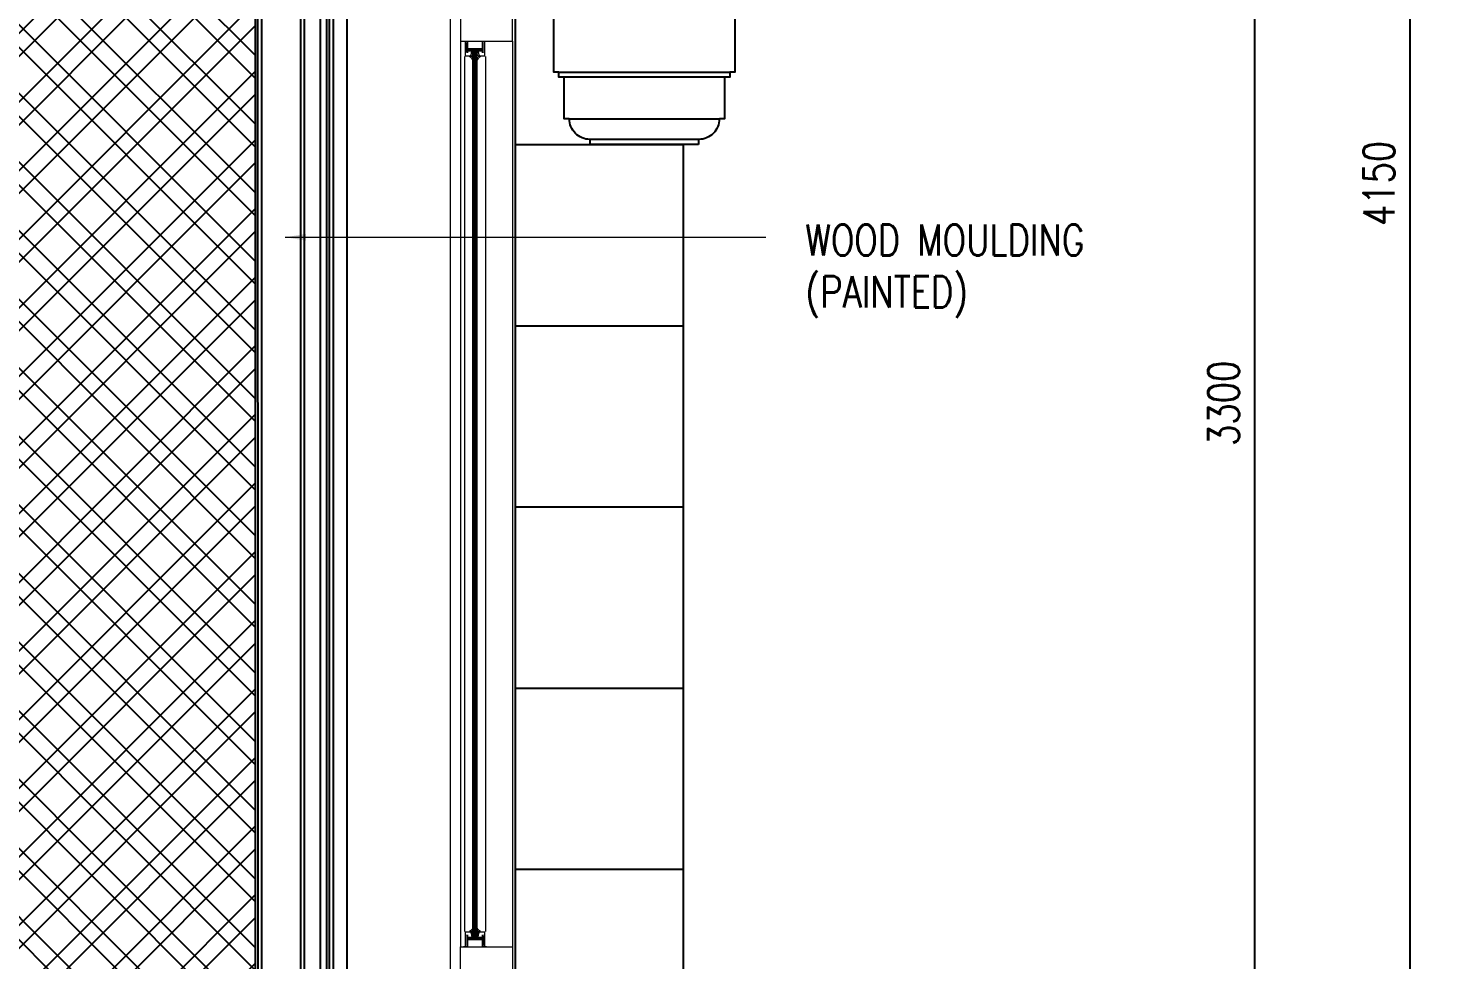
# Model space of a CAD drawing. Header units: inches. Extents: x -20583 to 399182, y -24453 to 525552.
# Drawn here: x 66060 to 68782, y 19437 to 21237 of the extents above; entities that cross this region are included whole.
import ezdxf

# ---------------------------------------------------------------- set-up
doc = ezdxf.new("R2010")
doc.units = ezdxf.units.IN
doc.header["$LTSCALE"] = 1000
doc.header["$MEASUREMENT"] = 0
doc.header["$PDMODE"] = 35
doc.linetypes.add('HIDDEN2', pattern=[0.1875, 0.125, -0.0625])
doc.layers.add('A-DIM', color=9, linetype='Continuous')
doc.layers.add('Layer1', color=1, linetype='Continuous')
for name, color, linetype, lineweight in [('A-FLOR-SLAB', 7, 'Continuous', 40), ('A-GLAZ', 134, 'Continuous', 18), ('A-RNDR-ALUM', 1, 'Continuous', 9), ('A-RNDR-PLST', 1, 'Continuous', 9), ('A-RNDR-PT36', 253, 'Continuous', 20), ('ID-NOTES', 3, 'Continuous', 0), ('Wood treillis', 111, 'Continuous', 0)]:
    doc.layers.add(name, color=color, linetype=linetype, lineweight=lineweight)
doc.styles.add('ID-ROMANS', font='romans.shx', dxfattribs={"width": 0.8})
doc.styles.add('ZZ-Dim All', font='romans.shx', dxfattribs={"width": 0.8})
doc.dimstyles.new('DIM 0200', dxfattribs={"dimscale": 200, "dimtxt": 1, "dimasz": 0.8, "dimexe": 0.5, "dimexo": 1, "dimgap": 0.4, "dimtad": 1, "dimdec": 0, "dimrnd": 10, "dimdsep": 46, "dimtxsty": 'ZZ-Dim All', "dimblk1": 'ARCHTICK', "dimblk2": 'ARCHTICK', "dimsah": 1, "dimcen": 1, "dimdle": 0.5, "dimclrd": 256, "dimclre": 256, "dimclrt": 256, "dimadec": 0, "dimazin": 2, "dimtfac": 1, "dimtdec": 0, "dimtix": 1, "dimtmove": 2, "dimatfit": 2, "dimfxl": 1, "dimfxlon": 1, "dimtolj": 1, "dimtzin": 0, "dimlwd": -1, "dimlwe": -1, "dimarcsym": 0})
doc.dimstyles.new('DIM-100', dxfattribs={"dimscale": 50, "dimtxt": 1.25, "dimasz": 1, "dimexe": 1, "dimexo": 1, "dimgap": 0.6, "dimtad": 1, "dimdec": 0, "dimrnd": 5, "dimdsep": 46, "dimtxsty": 'ZZ-Dim All', "dimblk1": 'ARCHTICK', "dimblk2": 'ARCHTICK', "dimsah": 1, "dimcen": 1, "dimdle": 1, "dimclrd": 256, "dimclre": 8, "dimclrt": 256, "dimazin": 2, "dimtfac": 1, "dimtdec": 0, "dimtix": 1, "dimtmove": 2, "dimatfit": 2, "dimfxl": 0.1, "dimtolj": 1, "dimtzin": 0, "dimlwd": -1, "dimlwe": -1, "dimarcsym": 0})

# ---------------------------------------------------------------- blocks, each defined once
blk = doc.blocks.new('GLAZ-5')
at = {"layer": 'A-GLAZ'}
for p, q in [((-26.3, 621.5, 0), (-26.3, 2328.5, 0)), ((-24.9, 621.5, 0), (-24.9, 2328.5, 0)), ((-23.6, 621.5, 0), (-23.6, 2328.5, 0)), ((-22.3, 621.5, 0), (-22.3, 2328.5, 0)), ((-20.9, 621.5, 0), (-20.9, 2328.5, 0)), ((-19.6, 621.5, 0), (-19.6, 2328.5, 0)), ((-18.3, 621.5, 0), (-18.3, 2328.5, 0))]:
    blk.add_line(p, q, dxfattribs=at)
at = {"layer": 'A-RNDR-ALUM'}
for p, q in [((-50, 2350, 0), (-50, 600, 0)), ((-38.2, 2347.4, 0), (-37.5, 2347.4, 0)), ((-38.2, 2329.4, 0), (-38.2, 2347.4, 0)), ((-38.2, 2347.4, 0), (-37.5, 2347.4, 0)), ((-38.2, 2329.4, 0), (-38.2, 2347.4, 0)), ((-37.5, 2329.4, 0), (-37.5, 2347.4, 0)), ((-37.5, 2329.4, 0), (-37.5, 2347.4, 0)), ((-36, 2347.4, 0), (-35.3, 2347.4, 0)), ((-36, 2347.4, 0), (-35.3, 2347.4, 0)), ((-6.4, 2347.4, 0), (-7.1, 2347.4, 0)), ((-7.1, 2329.4, 0), (-7.1, 2347.4, 0)), ((-6.4, 2347.4, 0), (-7.1, 2347.4, 0)), ((-7.1, 2329.4, 0), (-7.1, 2347.4, 0)), ((-6.4, 2329.4, 0), (-6.4, 2347.4, 0)), ((-6.4, 2329.4, 0), (-6.4, 2347.4, 0)), ((50, 2350, 0), (50, 600, 0)), ((-38.2, 2329.4, 0), (-37.5, 2329.4, 0)), ((-38.2, 2329.4, 0), (-37.5, 2329.4, 0)), ((-37.5, 2335.7, 0), (-7.1, 2335.7, 0)), ((-37.5, 2335.7, 0), (-7.1, 2335.7, 0)), ((-37.5, 2334.6, 0), (-7.1, 2334.6, 0)), ((-37.5, 2334.6, 0), (-7.1, 2334.6, 0)), ((-37.5, 2333.4, 0), (-7.1, 2333.4, 0)), ((-37.5, 2333.4, 0), (-7.1, 2333.4, 0)), ((-37.5, 2332.2, 0), (-7.1, 2332.2, 0)), ((-37.5, 2332.2, 0), (-7.1, 2332.2, 0)), ((-37.5, 2331.1, 0), (-7.1, 2331.1, 0)), ((-37.5, 2331.1, 0), (-7.1, 2331.1, 0)), ((-36, 2329.4, 0), (-35.3, 2329.4, 0)), ((-36, 2329.4, 0), (-35.3, 2329.4, 0)), ((-6.4, 2329.4, 0), (-7.1, 2329.4, 0)), ((-6.4, 2329.4, 0), (-7.1, 2329.4, 0)), ((-38.2, 620.6, 0), (-37.5, 620.6, 0)), ((-38.2, 620.6, 0), (-38.2, 602.6, 0)), ((-38.2, 620.6, 0), (-37.5, 620.6, 0)), ((-38.2, 620.6, 0), (-38.2, 602.6, 0)), ((-38.2, 602.6, 0), (-37.5, 602.6, 0)), ((-38.2, 602.6, 0), (-37.5, 602.6, 0)), ((-37.5, 620.6, 0), (-37.5, 602.6, 0)), ((-37.5, 620.6, 0), (-37.5, 602.6, 0)), ((-37.5, 618.9, 0), (-7.1, 618.9, 0)), ((-37.5, 618.9, 0), (-7.1, 618.9, 0)), ((-37.5, 617.8, 0), (-7.1, 617.8, 0)), ((-37.5, 617.8, 0), (-7.1, 617.8, 0)), ((-37.5, 616.6, 0), (-7.1, 616.6, 0)), ((-37.5, 616.6, 0), (-7.1, 616.6, 0)), ((-37.5, 615.4, 0), (-7.1, 615.4, 0)), ((-37.5, 615.4, 0), (-7.1, 615.4, 0)), ((-37.5, 614.3, 0), (-7.1, 614.3, 0)), ((-37.5, 614.3, 0), (-7.1, 614.3, 0)), ((-36, 620.6, 0), (-35.3, 620.6, 0)), ((-36, 620.6, 0), (-35.3, 620.6, 0)), ((-36, 602.6, 0), (-35.3, 602.6, 0)), ((-36, 602.6, 0), (-35.3, 602.6, 0)), ((-6.4, 620.6, 0), (-7.1, 620.6, 0)), ((-7.1, 620.6, 0), (-7.1, 602.6, 0)), ((-6.4, 620.6, 0), (-7.1, 620.6, 0)), ((-7.1, 620.6, 0), (-7.1, 602.6, 0)), ((-6.4, 602.6, 0), (-7.1, 602.6, 0)), ((-6.4, 602.6, 0), (-7.1, 602.6, 0)), ((-6.4, 620.6, 0), (-6.4, 602.6, 0)), ((-6.4, 620.6, 0), (-6.4, 602.6, 0))]:
    blk.add_line(p, q, dxfattribs=at)
for points in [[(-50, 2350), (50, 2350), (50, 2400), (-50, 2400)], [(-50, 600), (50, 600), (50, 550), (-50, 550)]]:
    blk.add_lwpolyline(points, close=True, dxfattribs=at)
at = {"layer": 'A-RNDR-ALUM', "const_width": 0.928, "elevation": 0}
for points in [[(-43.7, 2348.6, -0.414214), (-44.2, 2349.1)], [(-43.7, 2348.6, -0.414214), (-44.2, 2349.1)], [(-0.7, 2348.6, 0.414214), (-0.2, 2349.1)], [(-0.7, 2348.6, 0.414214), (-0.2, 2349.1)], [(-43.7, 601.4, 0.414214), (-44.2, 600.9)], [(-43.7, 601.4, 0.414214), (-44.2, 600.9)], [(-0.7, 601.4, -0.414214), (-0.2, 600.9)], [(-0.7, 601.4, -0.414214), (-0.2, 600.9)]]:
    blk.add_lwpolyline(points, format="xyb", dxfattribs=at)
at = {"layer": 'A-RNDR-ALUM', "elevation": 0}
for points in [[(-14, 2322.4), (-15.6, 2322.4), (-15.6, 2319.5, -0.015553), (-14.8, 2320), (-11.6, 2320, 0.104304), (-18.3, 2313.9), (-18.3, 2316.5, -0.016036), (-17.6, 2317.2), (-17.6, 2318.5), (-18.3, 2319.1), (-18.3, 2322), (-17.6, 2321.3), (-17.6, 2323.7), (-18.3, 2324.3), (-18.3, 2327.2), (-17.6, 2326.5), (-17.6, 2327.8, 0.414214), (-18.3, 2328.5), (-26.3, 2328.5, 0.414214), (-26.9, 2327.8), (-26.9, 2326.5), (-26.3, 2327.2), (-26.3, 2324.3), (-26.9, 2323.7), (-26.9, 2321.3), (-26.3, 2322), (-26.3, 2319.1), (-26.9, 2318.5), (-26.9, 2317.2, -0.016036), (-26.3, 2316.5), (-26.3, 2313.9, 0.104304), (-33, 2320), (-29.8, 2320, -0.015553), (-28.9, 2319.5), (-28.9, 2322.4), (-30.6, 2322.4, 0.021646), (-28.9, 2325.9), (-28.9, 2327.8, -0.414214), (-26.3, 2330.5), (-18.3, 2330.5, -0.414214), (-15.6, 2327.8), (-15.6, 2325.9, 0.021646)], [(-14, 627.6), (-15.6, 627.6), (-15.6, 630.5, 0.015553), (-14.8, 630), (-11.6, 630, -0.104304), (-18.3, 636.1), (-18.3, 633.5, 0.016036), (-17.6, 632.8), (-17.6, 631.5), (-18.3, 630.9), (-18.3, 628), (-17.6, 628.7), (-17.6, 626.3), (-18.3, 625.7), (-18.3, 622.8), (-17.6, 623.5), (-17.6, 622.2, -0.414214), (-18.3, 621.5), (-26.3, 621.5, -0.414214), (-26.9, 622.2), (-26.9, 623.5), (-26.3, 622.8), (-26.3, 625.7), (-26.9, 626.3), (-26.9, 628.7), (-26.3, 628), (-26.3, 630.9), (-26.9, 631.5), (-26.9, 632.8, 0.016036), (-26.3, 633.5), (-26.3, 636.1, -0.104304), (-33, 630), (-29.8, 630, 0.015553), (-28.9, 630.5), (-28.9, 627.6), (-30.6, 627.6, -0.021646), (-28.9, 624.1), (-28.9, 622.2, 0.414214), (-26.3, 619.5), (-18.3, 619.5, 0.414214), (-15.6, 622.2), (-15.6, 624.1, -0.021646)]]:
    blk.add_lwpolyline(points, format="xyb", close=True, dxfattribs=at)
at = {"layer": 'A-RNDR-ALUM'}
for points in [[(-44.6, 2350, 0), (-44.6, 2349.1, 0), (-42.2, 2350, 0), (-43.7, 2349.1, 0)], [(-44.6, 2350, 0), (-44.6, 2349.1, 0), (-42.2, 2350, 0), (-43.7, 2349.1, 0)], [(-42.2, 2350, 0), (-43.7, 2349.1, 0), (-42.2, 2348.2, 0), (-43.7, 2348.2, 0)], [(-42.2, 2350, 0), (-43.7, 2349.1, 0), (-42.2, 2348.2, 0), (-43.7, 2348.2, 0)], [(-36.9, 2348.2, 0), (-35, 2350, 0), (-39.8, 2348.2, 0), (-39.8, 2350, 0)], [(-36.9, 2348.2, 0), (-35, 2350, 0), (-39.8, 2348.2, 0), (-39.8, 2350, 0)], [(-36.9, 2336, 0), (-35, 2336, 0), (-36.9, 2348.2, 0), (-35, 2350, 0)], [(-36.9, 2336, 0), (-35, 2336, 0), (-36.9, 2348.2, 0), (-35, 2350, 0)], [(-7.5, 2348.2, 0), (-9.4, 2350, 0), (-4.6, 2348.2, 0), (-4.6, 2350, 0)], [(-7.5, 2336, 0), (-9.4, 2336, 0), (-7.5, 2348.2, 0), (-9.4, 2350, 0)], [(-7.5, 2336, 0), (-9.4, 2336, 0), (-7.5, 2348.2, 0), (-9.4, 2350, 0)], [(-7.5, 2348.2, 0), (-9.4, 2350, 0), (-4.6, 2348.2, 0), (-4.6, 2350, 0)], [(-2.2, 2350, 0), (-0.7, 2349.1, 0), (-2.2, 2348.2, 0), (-0.7, 2348.2, 0)], [(0.2, 2350, 0), (0.2, 2349.1, 0), (-2.2, 2350, 0), (-0.7, 2349.1, 0)], [(-2.2, 2350, 0), (-0.7, 2349.1, 0), (-2.2, 2348.2, 0), (-0.7, 2348.2, 0)], [(0.2, 2350, 0), (0.2, 2349.1, 0), (-2.2, 2350, 0), (-0.7, 2349.1, 0)], [(-40.6, 2322.4, 0), (-40.6, 2321.2, 0), (-29.9, 2322.4, 0), (-29.9, 2321.2, 0)], [(-40.6, 2322.4, 0), (-40.6, 2321.2, 0), (-29.9, 2322.4, 0), (-29.9, 2321.2, 0)], [(-40.6, 2321.2, 0), (-40.6, 2320, 0), (-29.9, 2321.2, 0), (-29.9, 2320, 0)], [(-40.6, 2321.2, 0), (-40.6, 2320, 0), (-29.9, 2321.2, 0), (-29.9, 2320, 0)], [(-39.8, 2326.7, 0), (-39.8, 2328.6, 0), (-35, 2326.7, 0), (-36.9, 2328.6, 0)], [(-39.8, 2326.7, 0), (-39.8, 2328.6, 0), (-35, 2326.7, 0), (-36.9, 2328.6, 0)], [(-36.9, 2330.7, 0), (-35, 2330.7, 0), (-36.9, 2328.6, 0), (-35, 2326.7, 0)], [(-36.9, 2330.7, 0), (-35, 2330.7, 0), (-36.9, 2328.6, 0), (-35, 2326.7, 0)], [(-4.3, 2322.4, 0), (-4.3, 2321.2, 0), (-15.1, 2322.4, 0), (-15.1, 2321.2, 0)], [(-4.3, 2322.4, 0), (-4.3, 2321.2, 0), (-15.1, 2322.4, 0), (-15.1, 2321.2, 0)], [(-4.3, 2321.2, 0), (-4.3, 2320, 0), (-15.1, 2321.2, 0), (-15.1, 2320, 0)], [(-4.3, 2321.2, 0), (-4.3, 2320, 0), (-15.1, 2321.2, 0), (-15.1, 2320, 0)], [(-7.5, 2330.7, 0), (-9.4, 2330.7, 0), (-7.5, 2328.6, 0), (-9.4, 2326.7, 0)], [(-7.5, 2330.7, 0), (-9.4, 2330.7, 0), (-7.5, 2328.6, 0), (-9.4, 2326.7, 0)], [(-4.6, 2326.7, 0), (-4.6, 2328.6, 0), (-9.4, 2326.7, 0), (-7.5, 2328.6, 0)], [(-4.6, 2326.7, 0), (-4.6, 2328.6, 0), (-9.4, 2326.7, 0), (-7.5, 2328.6, 0)], [(-40.6, 628.8, 0), (-40.6, 630, 0), (-29.9, 628.8, 0), (-29.9, 630, 0)], [(-40.6, 628.8, 0), (-40.6, 630, 0), (-29.9, 628.8, 0), (-29.9, 630, 0)], [(-40.6, 627.6, 0), (-40.6, 628.8, 0), (-29.9, 627.6, 0), (-29.9, 628.8, 0)], [(-40.6, 627.6, 0), (-40.6, 628.8, 0), (-29.9, 627.6, 0), (-29.9, 628.8, 0)], [(-4.3, 628.8, 0), (-4.3, 630, 0), (-15.1, 628.8, 0), (-15.1, 630, 0)], [(-4.3, 628.8, 0), (-4.3, 630, 0), (-15.1, 628.8, 0), (-15.1, 630, 0)], [(-4.3, 627.6, 0), (-4.3, 628.8, 0), (-15.1, 627.6, 0), (-15.1, 628.8, 0)], [(-4.3, 627.6, 0), (-4.3, 628.8, 0), (-15.1, 627.6, 0), (-15.1, 628.8, 0)], [(-44.6, 600, 0), (-44.6, 600.9, 0), (-42.2, 600, 0), (-43.7, 600.9, 0)], [(-44.6, 600, 0), (-44.6, 600.9, 0), (-42.2, 600, 0), (-43.7, 600.9, 0)], [(-42.2, 600, 0), (-43.7, 600.9, 0), (-42.2, 601.8, 0), (-43.7, 601.8, 0)], [(-42.2, 600, 0), (-43.7, 600.9, 0), (-42.2, 601.8, 0), (-43.7, 601.8, 0)], [(-39.8, 623.3, 0), (-39.8, 621.4, 0), (-35, 623.3, 0), (-36.9, 621.4, 0)], [(-39.8, 623.3, 0), (-39.8, 621.4, 0), (-35, 623.3, 0), (-36.9, 621.4, 0)], [(-36.9, 601.8, 0), (-35, 600, 0), (-39.8, 601.8, 0), (-39.8, 600, 0)], [(-36.9, 601.8, 0), (-35, 600, 0), (-39.8, 601.8, 0), (-39.8, 600, 0)], [(-36.9, 619.3, 0), (-35, 619.3, 0), (-36.9, 621.4, 0), (-35, 623.3, 0)], [(-36.9, 619.3, 0), (-35, 619.3, 0), (-36.9, 621.4, 0), (-35, 623.3, 0)], [(-36.9, 614, 0), (-35, 614, 0), (-36.9, 601.8, 0), (-35, 600, 0)], [(-36.9, 614, 0), (-35, 614, 0), (-36.9, 601.8, 0), (-35, 600, 0)], [(-4.6, 623.3, 0), (-4.6, 621.4, 0), (-9.4, 623.3, 0), (-7.5, 621.4, 0)], [(-7.5, 619.3, 0), (-9.4, 619.3, 0), (-7.5, 621.4, 0), (-9.4, 623.3, 0)], [(-4.6, 623.3, 0), (-4.6, 621.4, 0), (-9.4, 623.3, 0), (-7.5, 621.4, 0)], [(-7.5, 619.3, 0), (-9.4, 619.3, 0), (-7.5, 621.4, 0), (-9.4, 623.3, 0)], [(-7.5, 614, 0), (-9.4, 614, 0), (-7.5, 601.8, 0), (-9.4, 600, 0)], [(-7.5, 614, 0), (-9.4, 614, 0), (-7.5, 601.8, 0), (-9.4, 600, 0)], [(-7.5, 601.8, 0), (-9.4, 600, 0), (-4.6, 601.8, 0), (-4.6, 600, 0)], [(-7.5, 601.8, 0), (-9.4, 600, 0), (-4.6, 601.8, 0), (-4.6, 600, 0)], [(-2.2, 600, 0), (-0.7, 600.9, 0), (-2.2, 601.8, 0), (-0.7, 601.8, 0)], [(-2.2, 600, 0), (-0.7, 600.9, 0), (-2.2, 601.8, 0), (-0.7, 601.8, 0)], [(0.2, 600, 0), (0.2, 600.9, 0), (-2.2, 600, 0), (-0.7, 600.9, 0)], [(0.2, 600, 0), (0.2, 600.9, 0), (-2.2, 600, 0), (-0.7, 600.9, 0)]]:
    blk.add_solid(points, dxfattribs=at)
for points in [[(-42.2, 2320, 0), (-39.8, 2322.4, 0), (-42.2, 2350, 0), (-39.8, 2350, 0)], [(-42.2, 2320, 0), (-39.8, 2322.4, 0), (-42.2, 2350, 0), (-39.8, 2350, 0)], [(-4.6, 2322.4, 0), (-2.2, 2320, 0), (-4.6, 2350, 0), (-2.2, 2350, 0)], [(-4.6, 2322.4, 0), (-2.2, 2320, 0), (-4.6, 2350, 0), (-2.2, 2350, 0)], [(-42.2, 2320, 0), (-39.8, 2322.4, 0), (-40.1, 2320, 0), (-40.1, 2322.4, 0)], [(-42.2, 2320, 0), (-39.8, 2322.4, 0), (-40.1, 2320, 0), (-40.1, 2322.4, 0)], [(-2.2, 2320, 0), (-4.6, 2322.4, 0), (-4.3, 2320, 0), (-4.3, 2322.4, 0)], [(-2.2, 2320, 0), (-4.6, 2322.4, 0), (-4.3, 2320, 0), (-4.3, 2322.4, 0)], [(-42.2, 630, 0), (-39.8, 627.6, 0), (-42.2, 600, 0), (-39.8, 600, 0)], [(-42.2, 630, 0), (-39.8, 627.6, 0), (-40.1, 630, 0), (-40.1, 627.6, 0)], [(-42.2, 630, 0), (-39.8, 627.6, 0), (-42.2, 600, 0), (-39.8, 600, 0)], [(-42.2, 630, 0), (-39.8, 627.6, 0), (-40.1, 630, 0), (-40.1, 627.6, 0)], [(-4.6, 627.6, 0), (-2.2, 630, 0), (-4.6, 600, 0), (-2.2, 600, 0)], [(-2.2, 630, 0), (-4.6, 627.6, 0), (-4.3, 630, 0), (-4.3, 627.6, 0)], [(-4.6, 627.6, 0), (-2.2, 630, 0), (-4.6, 600, 0), (-2.2, 600, 0)], [(-2.2, 630, 0), (-4.6, 627.6, 0), (-4.3, 630, 0), (-4.3, 627.6, 0)]]:
    blk.add_trace(points, dxfattribs=at)
at = {"layer": 'A-RNDR-PT36'}
for p, q in [((-42.2, 630, 0), (-42.2, 2320, 0)), ((-2.2, 2320, 0), (-2.2, 630, 0))]:
    blk.add_line(p, q, dxfattribs=at)
blk = doc.blocks.new('_ARCHTICK')
at = {"color": 0, "linetype": 'ByBlock', "const_width": 0.15}
blk.add_lwpolyline([(-0.5, -0.5), (0.5, 0.5)], dxfattribs=at)
blk = doc.blocks.new('*D294')
at = {"layer": 'A-DIM', "transparency": 16777216}
blk.add_line((68431.3, 22212.6), (68431.3, 18812.1), dxfattribs=at)
at = {"layer": 'A-DIM', "color": 8, "linetype": 'HIDDEN2', "transparency": 16777216}
for p, q in [((68421, 22162.6), (68381.3, 22162.6)), ((68421, 18862.1), (68381.3, 18862.1))]:
    blk.add_line(p, q, dxfattribs=at)
at = {"layer": 'Defpoints', "color": 0, "transparency": 16777216}
for p in [(68471, 22162.6, 0), (68431.3, 18862.1), (68471, 18862.1, 0)]:
    blk.add_point(p, dxfattribs=at)
at = {"layer": 'A-DIM', "transparency": 16777216, "xscale": 50, "yscale": 50, "zscale": 50}
for p, rotation in [((68431.3, 22162.6), 90), ((68431.3, 18862.1), 270)]:
    blk.add_blockref('_ARCHTICK', p, dxfattribs=dict(at, rotation=rotation))
at = {"layer": 'A-DIM', "color": 3, "transparency": 16777216, "insert": (68371.3, 20512.3), "char_height": 60, "attachment_point": 5, "rotation": 90, "style": 'ZZ-Dim All'}
blk.add_mtext('\\A1;3300', dxfattribs=at)
blk = doc.blocks.new('*D295')
at = {"layer": 'A-DIM', "transparency": 16777216}
blk.add_line((68731.6, 23062.1), (68731.6, 18812.1), dxfattribs=at)
at = {"layer": 'A-DIM', "color": 8, "linetype": 'HIDDEN2', "transparency": 16777216}
for p, q in [((68690.4, 23012.1), (68781.6, 23012.1)), ((68743.8, 18862.1), (68781.6, 18862.1))]:
    blk.add_line(p, q, dxfattribs=at)
at = {"layer": 'Defpoints', "color": 0, "transparency": 16777216}
for p in [(68640.4, 23012.1, 0), (68693.8, 18862.1, 0), (68731.6, 18862.1)]:
    blk.add_point(p, dxfattribs=at)
at = {"layer": 'A-DIM', "transparency": 16777216, "xscale": 50, "yscale": 50, "zscale": 50}
for p, rotation in [((68731.6, 23012.1), 90), ((68731.6, 18862.1), 270)]:
    blk.add_blockref('_ARCHTICK', p, dxfattribs=dict(at, rotation=rotation))
at = {"layer": 'A-DIM', "color": 3, "transparency": 16777216, "insert": (68671.6, 20937.1), "char_height": 60, "attachment_point": 5, "rotation": 90, "style": 'ZZ-Dim All'}
blk.add_mtext('\\A1;4150', dxfattribs=at)

msp = doc.modelspace()

# ---------------------------------------------------------------- hatches: boundary and pattern name
at = {"layer": 'Wood treillis', "lineweight": -2}
h = msp.add_hatch(dxfattribs=at)
h.set_pattern_fill('ANSI32', color=256, scale=250)
h.set_pattern_definition([(45, (59001.78, 0.001), (-66.29126, 66.29126), []), (45, (59045.97, 0.001), (-66.29126, 66.29126), [])])
h.paths.add_polyline_path([(65741.7, 19167.1), (65733.4, 19167.1), (65733.5, 21862.1), (65741.7, 21862.1), (66499.1, 21862.1), (66499.2, 19167.1)])
h = msp.add_hatch(dxfattribs=at)
h.set_pattern_fill('ANSI32', color=256, scale=250, angle=90)
h.set_pattern_definition([(135, (59001.78, 0.001), (-66.29126, -66.29126), []), (135, (59001.78, 44.2), (-66.29126, -66.29126), [])])
h.paths.add_polyline_path([(65754.2, 19167.1), (66499.2, 19167.1), (66499.1, 21862.1), (65754.2, 21862.1), (65733.5, 21862), (65733.4, 19167)])

# ---------------------------------------------------------------- linework, layer by layer
at = {"layer": 'A-RNDR-PLST', "color": 1, "ltscale": 0.03}
msp.add_line((66876.6, 18862.1, 0), (66876.6, 22312.1, 0), dxfattribs=at)
at = {"layer": 'Layer1'}
for p, q in [((67001.6, 22312.1, 0), (67001.6, 18862.1, 0)), ((67086.6, 21152.1, 0), (67416.6, 21152.1, 0)), ((67406.6, 21142.1, 0), (67096.6, 21142.1, 0)), ((67106.6, 21062.1, 0), (67396.6, 21062.1, 0)), ((67001.6, 21012.1, 0), (67326.6, 21012.1, 0)), ((67356.6, 21022.1, 0), (67146.6, 21022.1, 0)), ((67326.6, 21012.1, 0), (67326.6, 18862.1, 0)), ((67001.6, 20662.1, 0), (67326.6, 20662.1, 0)), ((67001.6, 20312.1, 0), (67326.6, 20312.1, 0)), ((67001.6, 19962.1, 0), (67326.6, 19962.1, 0)), ((67001.6, 19612.1, 0), (67326.6, 19612.1, 0))]:
    msp.add_line(p, q, dxfattribs=at)
at = {"layer": 'Layer1', "elevation": 0}
msp.add_lwpolyline([(67356.6, 21012.1), (67146.6, 21012.1), (67146.6, 21022.1, -0.414214), (67106.6, 21062.1), (67096.6, 21062.1), (67096.6, 21142.1), (67086.6, 21142.1), (67086.6, 21152.1), (67076.6, 21152.1), (67076.6, 21262.1), (67426.6, 21262.1), (67426.6, 21152.1), (67416.6, 21152.1), (67416.6, 21142.1), (67406.6, 21142.1), (67406.6, 21062.1), (67396.6, 21062.1, -0.414214), (67356.6, 21022.1), (67356.6, 21012.1)], format="xyb", close=True, dxfattribs=at)
at = {"layer": 'Wood treillis', "lineweight": -2}
for p, q in [((66624.8, 21874.5, 0), (66624.8, 19042, 0)), ((66637.3, 21849.5, 0), (66637.3, 19042.1, 0)), ((66642.3, 21849.5, 0), (66642.3, 19042.1, 0)), ((66649.8, 21837, 0), (66649.8, 19042, 0)), ((66676.5, 21837.1, 0), (66676.5, 18862.1, 0))]:
    msp.add_line(p, q, dxfattribs=at)
at = {"layer": 'Wood treillis', "lineweight": -2, "elevation": 0}
for points in [[(66587.3, 19042), (66587.3, 21949.5)], [(66594.8, 19042), (66594.8, 21957)]]:
    msp.add_lwpolyline(points, dxfattribs=at)
for points in [[(65741.7, 19154.6), (65720.9, 19154.6), (65721, 21874.6), (65741.7, 21874.6), (66511.6, 21874.6), (66511.7, 19154.6)], [(65741.7, 19162.1), (65728.4, 19162.1), (65728.5, 21867.1), (65741.7, 21867.1), (66504.1, 21867.1), (66504.2, 19162.1)], [(65741.7, 19167.1), (65733.4, 19167.1), (65733.5, 21862.1), (65741.7, 21862.1), (66499.1, 21862.1), (66499.2, 19167.1)]]:
    msp.add_lwpolyline(points, close=True, dxfattribs=at)

# ---------------------------------------------------------------- block references
at = {"layer": 'A-FLOR-SLAB', "extrusion": (0, 0, -1), "xscale": -1, "zscale": -1}
msp.add_blockref('GLAZ-5', (-66946.5, 18862.1, 0), dxfattribs=at)

# ---------------------------------------------------------------- texts
at = {"layer": 'ID-NOTES', "insert": (67562.9, 20857.7, 0), "char_height": 60, "width": 771.843, "attachment_point": 1, "style": 'ID-ROMANS'}
msp.add_mtext('WOOD MOULDING\\P(PAINTED)', dxfattribs=at)

# ---------------------------------------------------------------- dimensions: what is measured, and where the dimension line sits
at = {"layer": 'A-DIM'}
for base, p1, p2, picture, middle in [((68731.6, 18862.1, 0), (68640.4, 23012.1, 0), (68693.8, 18862.1, 0), '*D295', (68671.6, 20937.1, 0)), ((68431.2865, 18862.0775, 0), (68470.99, 22162.5778, 0), (68470.99, 18862.0775, 0), '*D294', (68371.2865, 20512.3276, 0))]:
    dim = msp.add_linear_dim(base=base, p1=p1, p2=p2, angle=90, dimstyle='DIM-100', override={"dimtxt": 1.2, "dimclrt": 3}, dxfattribs=at)
    dim.commit()
    dim.dimension.update_dxf_attribs({"geometry": picture, "text_midpoint": middle})

# ---------------------------------------------------------------- leaders
at = {"layer": 'ID-NOTES'}
msp.add_leader([(66557.6, 20833.1, 0), (67486.3, 20833.1, 0)], dimstyle='DIM 0200', override={"dimasz": 0.2, "dimtad": 0, "dimclrd": 8}, dxfattribs=at)

doc.saveas('drawing.dxf')
